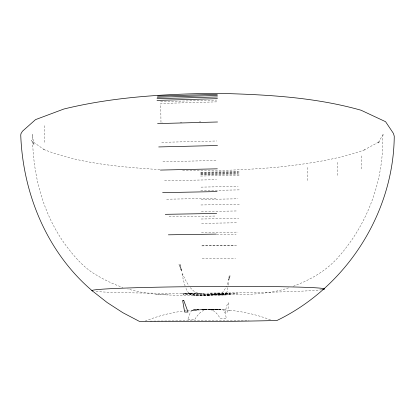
<?xml version="1.0" encoding="UTF-8"?>
<svg xmlns="http://www.w3.org/2000/svg" width="415" height="415" viewBox="0 0 415 415"><rect width="100%" height="100%" fill="white"/><g stroke="black" fill="none" stroke-linecap="round" stroke-linejoin="round"><path stroke-width="0.31" stroke-dasharray="2.08 1.56" d="M307.754 180.489L307.857 167.11M337.369 175.374L337.54 161.492M361.143 168.91L361.372 154.375M228.193 285.157L228.53 282.34L228.048 282.345A123.898 25.18 87.5 0 1 226.906 285.131M224.567 309.927L212.361 309.663L194.256 309.938A164.584 16.341 -89.3 0 0 187.917 319.171M321.703 289.753A116.299 3.315 -0.4 0 1 230.019 292.923L190.091 293.317L194.179 295.226L222.347 294.972L224.847 294.816L208.242 295.096L183.036 294.717L208.242 295.096L231.191 294.432L215.478 294.728M145.12 321.127C157.477 316.126 170.466 312.671 183.695 311.011M293.255 286.293C310.742 279.819 327.56 270.087 339.646 255.624C367.981 222.985 383.875 179.83 382.661 136.561L383.424 133.755L377.889 143.336L379.818 141.458L363.628 150.235L364.723 149.831C335.979 160.008 305.658 164.148 275.477 167.401C244.269 169.891 212.942 171.416 181.635 170.3M288.529 287.896C265.678 295.381 241.343 294.458 217.621 295.06A123.898 25.18 87.5 0 0 226.44 286.174M193.701 309.792L222.839 309.626M208.102 309.74L219.167 309.704L213.17 309.663M217.953 293.332L229.775 293.156L210.057 293.135M212.039 294.401L219.286 293.094L209.891 293.115M197.649 309.886L192.539 310.161L197.789 309.86M211.769 310.083L213.632 309.808L210.644 309.813L211.769 310.083A165.025 33.791 -88.2 0 1 220.189 318.481L226.279 318.476M184.291 310.934L186.688 310.633M227.835 293.13L208.242 295.096L206.883 294.842L208.242 295.096L237.53 293.265C221.626 292.591 205.928 296.637 189.977 294.806L224.64 294.645M187.29 310.581L203.765 309.725M182.673 273.967L182.061 273.973L182.673 273.967A137.209 30.736 87.2 0 0 189.012 285.857M192.762 310.124L200.865 309.761M190.537 293.348L183.798 293.53L191.45 293.343L181.397 293.592M207.173 309.694L202.925 309.782L208.589 309.683M199.584 293.234L208.242 295.096M197.509 309.849L197.971 309.834M160.641 101.696L216.708 100.072M216.708 101.862L160.719 103.475L160.984 122.939L162.27 122.907M180.235 122.425L181.853 122.383M199.335 121.917L200.772 121.875M150.189 321.111L249.083 320.214M161.726 142.345L216.822 140.981M162.929 161.71L216.729 160.486M200.901 172.272L238.189 171.468M200.642 172.713L239.439 171.877M200.927 173.247L238.111 172.448M200.621 173.75L239.574 172.915M200.938 174.357L238.091 173.569M200.616 174.886L239.663 174.056M200.616 176.043L239.694 175.218M164.573 180.758L216.542 179.679M201.042 187.129L238.122 186.387M200.756 190.641L239.626 189.873M166.638 199.216L216.257 198.282M201.182 199.485L237.94 198.801M200.943 204.974L239.315 204.279M201.368 211.583L237.546 210.945M169.071 216.838L215.888 216.039M201.176 219.001L238.75 218.373M201.597 223.353L236.934 222.777M201.462 232.665L237.94 232.104M216.635 234.517L236.104 234.221M189.785 293.389L200.367 293.203M202.178 245.685L235.056 245.224M201.799 245.898L236.872 245.405M202.925 309.782L205.985 309.74L203.749 309.725M202.183 258.633L235.554 258.213M227.835 287.699A122.114 7.916 88.8 0 1 225.314 294.998C192.856 294.256 159.381 298.281 127.758 288.975M187.922 319.446L194.894 319.405M209.502 309.73L211.002 309.72M210.644 309.813L213.632 309.808M215.738 309.704L218.638 309.72L212.895 309.694L222.476 309.73A162.426 10.634 -89.8 0 1 226.284 318.264M218.638 309.72L213.642 309.668M228.048 282.345L228.52 282.361M156.605 294.328L162.026 294.593M163.816 294.66L168.391 294.883M229.62 310.321C243.678 311.618 257.559 314.876 270.725 319.986M159.889 169.626C120.433 166.975 80.111 163.889 42.994 149.193L44.161 149.613L31.203 140.607L33.231 142.532L33.994 145.198L32.308 134.133L32.52 135.612C32.661 174.969 43.035 215.089 66.965 246.858C75.416 257.917 84.753 268.614 97.089 275.436C105.254 280.312 113.886 284.436 122.918 287.45M224.287 309.912L229.957 310.342M182.081 274.014L182.963 278.149M44.27 125.688L44.81 143.128M190.288 287.554A137.209 30.736 87.2 0 0 197.779 293.068L189.235 293.146A134.968 14.421 88.6 0 1 185.687 287.605M203.635 293.166A116.299 3.315 -0.4 0 1 94.496 291.309M185.142 286.08A134.968 14.421 88.6 0 1 182.963 278.143M194.889 319.322A167.722 34.839 -88.1 0 1 204.787 309.974M228.535 302.976L227.762 312.106L225.003 312.122L227.643 302.981L228.535 302.976M229.153 275.788L228.738 280.353L230.154 275.778L228.738 280.353L229.153 275.788M181.5 271.021L178.984 264.127L181.5 271.021L180.297 264.111L181.5 271.021"/><path stroke-width="0.62" d="M157.518 96.093L217.325 94.324M157.228 97.24L217.398 95.471M157.052 98.713L217.45 96.944M157 100.409L217.476 98.651M157.565 123.597L217.548 121.994M158.706 146.941L217.507 145.515M160.398 170.072L217.341 168.827M162.602 192.648L217.066 191.585M165.279 214.327L216.677 213.44M168.376 234.817L216.189 234.096M92.421 290.941L107.106 302.494L122.809 312.677L139.388 321.386C185.204 322.061 231.062 321.521 276.878 320.525C346.188 287.102 393.602 213.284 394.25 136.219L393.456 133.454L385.571 121.694L361.102 110.25C314.316 96.986 265.496 94.537 217.144 93.318C165.72 93.909 114.006 96.747 63.884 109.015L35.529 119.624L22.446 131.239L20.942 133.734L20.75 135.197C22.913 193.826 47.149 252.543 92.421 290.941A116.299 3.315 -0.4 0 1 179.586 286.807L214.244 286.469A116.299 3.315 -0.4 0 1 322.554 289.629M183.752 300.429L182.621 300.434L184.665 312.059L188.021 312.038L183.752 300.429"/></g></svg>
